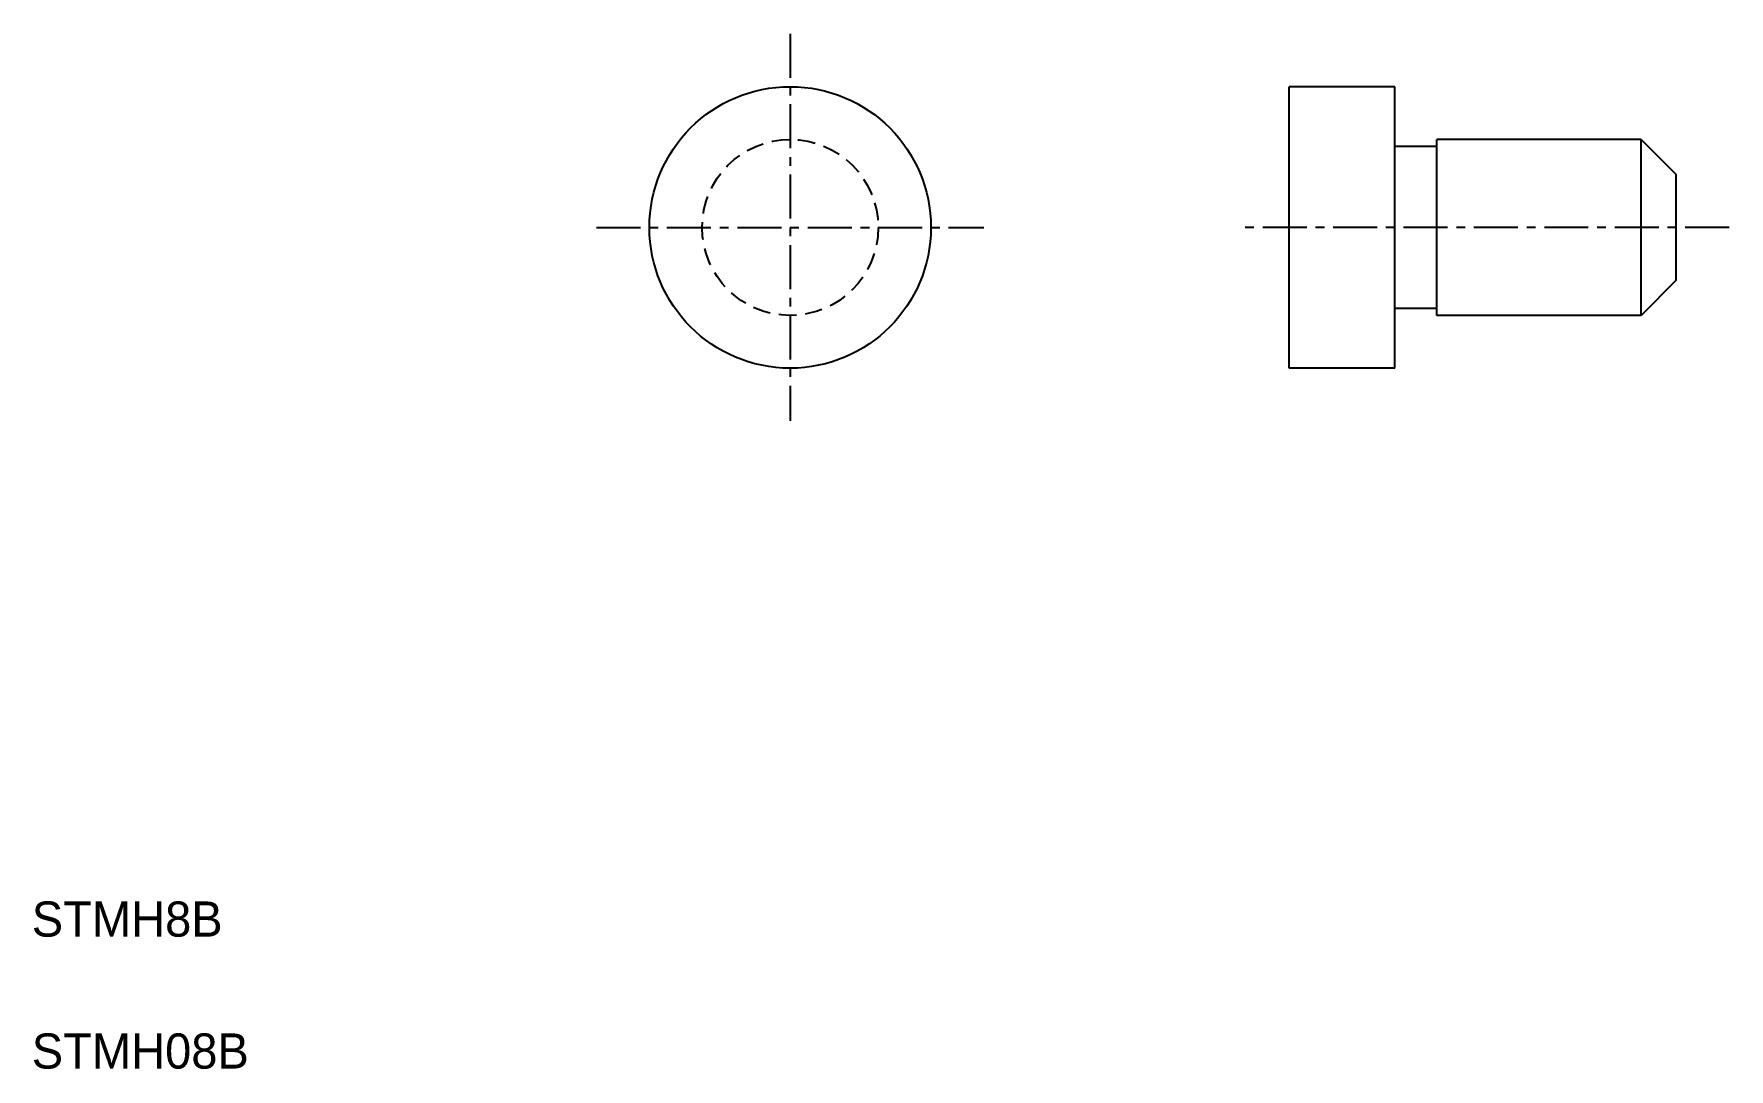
# Model space of a CAD drawing. Extents: x 2.6 to 50.7, y 2.5 to 31.9.
import ezdxf

# ---------------------------------------------------------------- set-up
doc = ezdxf.new("R2010")
doc.units = 0
doc.linetypes.add('CENTER', pattern=[2, 1.25, -0.25, 0.25, -0.25])
doc.linetypes.add('DASHED', pattern=[0.75, 0.5, -0.25])
doc.layers.get('0').update_dxf_attribs({"linetype": 'CONTINUOUS'})
doc.layers.add('CENTER', color=1, linetype='CENTER')

msp = doc.modelspace()

# ---------------------------------------------------------------- linework, layer by layer
at = {"color": 7, "linetype": 'CONTINUOUS'}
for p, q in [((41.228, 30.404), (38.228, 30.404)), ((38.228, 22.404), (38.228, 30.404)), ((41.228, 22.404), (41.228, 30.404)), ((48.228, 28.904), (42.428, 28.904)), ((42.428, 23.904), (42.428, 28.904)), ((48.228, 23.904), (48.228, 28.904)), ((48.228, 28.904), (49.228, 27.904)), ((42.428, 28.704), (41.228, 28.704)), ((49.228, 24.904), (49.228, 27.904)), ((49.228, 24.904), (48.228, 23.904)), ((42.428, 24.104), (41.228, 24.104)), ((48.228, 23.904), (42.428, 23.904)), ((41.228, 22.404), (38.228, 22.404))]:
    msp.add_line(p, q, dxfattribs=at)
msp.add_circle((24.049, 26.404), 4, dxfattribs=at)
at = {"color": 3, "linetype": 'DASHED'}
msp.add_circle((24.049, 26.404), 2.5, dxfattribs=at)
at = {"layer": 'CENTER', "color": 1, "linetype": 'CENTER'}
for p, q in [((24.049, 31.904), (24.049, 20.904)), ((18.549, 26.404), (29.549, 26.404)), ((50.728, 26.404), (36.728, 26.404))]:
    msp.add_line(p, q, dxfattribs=at)

# ---------------------------------------------------------------- texts
at = {"color": 7, "linetype": 'CONTINUOUS'}
for s, p in [('STMH8B', (2.5, 6.25)), ('STMH08B', (2.5, 2.5))]:
    msp.add_text(s, height=1, dxfattribs=at).set_placement(p)

doc.saveas('drawing.dxf')
